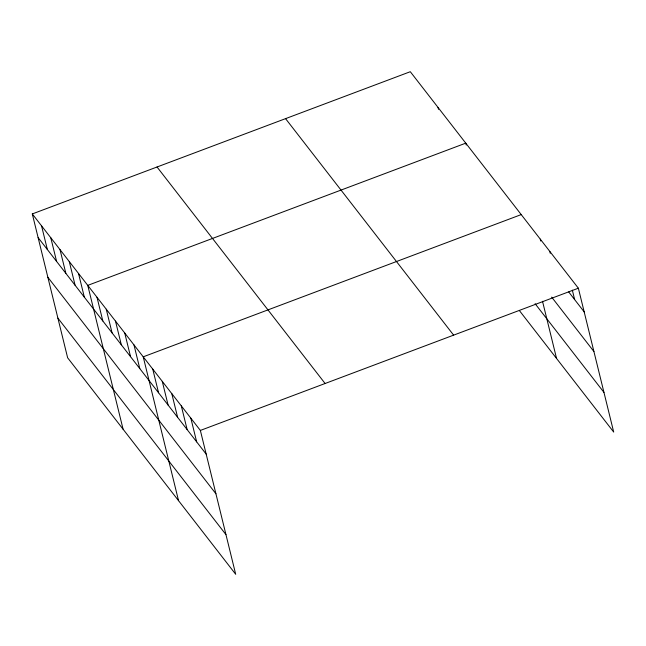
<?xml version="1.0" encoding="UTF-8"?>
<svg xmlns="http://www.w3.org/2000/svg" width="646" height="646" viewBox="0 0 646 646"><rect width="100%" height="100%" fill="white"/><g stroke="black" fill="none" stroke-linecap="round" stroke-linejoin="round"><path stroke-width="0.97" d="M32.3 213.931L200.365 430.438L235.701 574.294L67.636 357.795L32.3 213.931L410.299 71.706L578.364 288.205L613.7 432.069L519.586 310.823M521.225 214.593L143.226 356.826L178.554 500.682M200.365 430.438L578.364 288.205M568.706 291.952L584.186 311.889M551.66 297.103L593.924 351.545M535.106 303.709L603.962 392.405M285.556 118.638L453.629 335.145M157.043 166.999L325.108 383.506M38.114 237.615L206.179 454.122M47.861 277.271L215.925 493.778M57.898 318.131L225.963 534.638M572.332 290.151L574.657 299.623M549.794 251.399L550.263 253.297M540.274 239.133L540.734 241.031M542.519 301.286L556.561 358.457M466.226 145.043L465.758 143.154L87.759 285.379L123.095 429.235M438.028 107.43L438.497 109.319M190.845 418.172L196.659 441.856M181.316 405.906L187.138 429.582M171.796 393.632L177.61 417.316M162.267 381.366L168.089 405.05M152.747 369.1L158.561 392.776M133.98 344.924L139.794 368.6M124.735 333.013L130.557 356.697M115.489 321.102L121.311 344.786M106.251 309.2L112.065 332.876M97.005 297.289L102.819 320.973M78.521 273.476L84.335 297.152M69.275 261.565L75.089 285.249M60.03 249.655L65.844 273.339M50.784 237.752L56.606 261.428M41.546 225.842L47.36 249.526"/></g></svg>
